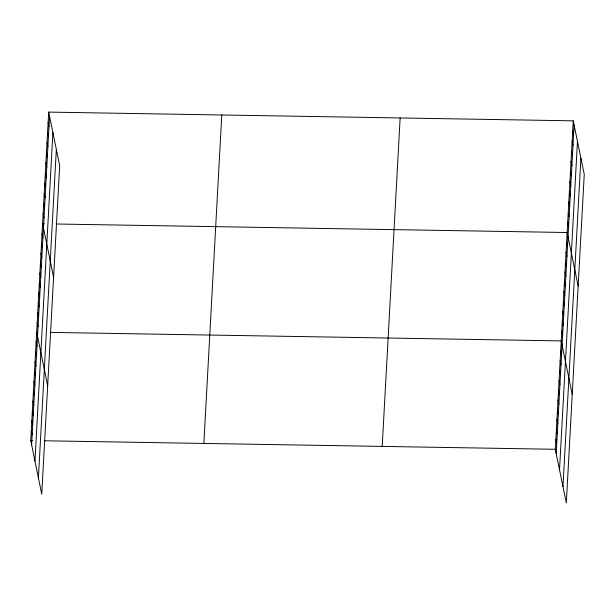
<?xml version="1.0" encoding="UTF-8"?>
<svg xmlns="http://www.w3.org/2000/svg" width="615" height="615" viewBox="0 0 615 615"><rect width="100%" height="100%" fill="white"/><g stroke="black" fill="none" stroke-linecap="round" stroke-linejoin="round"><path stroke-width="0.92" d="M48.685 112.099L59.686 165.712L41.751 494.16L30.75 440.548L48.685 112.099L573.249 120.84L584.25 174.452L566.315 502.901L555.314 449.288L573.249 120.84M31.619 444.783L49.554 116.335M34.963 461.073L52.898 132.632M38.407 477.863L56.342 149.422M203.857 443.43L221.792 114.99M382.207 446.405L400.142 117.957M556.183 453.516L574.118 125.076M559.527 469.814L577.462 141.373M562.971 486.603L580.906 158.155M44.388 223.806L42.589 223.775L53.59 277.38M56.111 223.998L567.145 232.516L578.154 286.121M50.192 332.384L561.234 340.902L572.234 394.507M30.75 440.548L32.557 440.578M44.272 440.771L555.314 449.288M572.688 130.995L573.557 135.231M572.135 141.15L573.003 145.378M571.581 151.298L572.45 155.534M571.028 161.453L571.896 165.681M570.474 171.6L571.343 175.836M569.921 181.756L570.789 185.991M569.367 191.903L570.236 196.139M568.813 202.058L569.682 206.294M568.26 212.213L569.129 216.442M567.699 222.361L568.567 226.597M566.607 242.364L567.476 246.6M566.069 252.219L566.938 256.455M565.531 262.075L566.4 266.31M564.993 271.93L565.862 276.158M564.455 281.778L565.323 286.013M563.917 291.633L564.785 295.869M563.378 301.488L564.247 305.724M562.84 311.344L563.709 315.572M562.302 321.191L563.179 325.427M561.764 331.047L562.64 335.283M560.696 350.75L561.564 354.986M560.157 360.605L561.026 364.841M559.619 370.461L560.488 374.696M559.081 380.316L559.95 384.544M558.543 390.164L559.412 394.399M558.005 400.019L558.874 404.255M557.467 409.874L558.335 414.11M556.929 419.73L557.797 423.958M556.39 429.577L557.259 433.813M555.852 439.433L556.721 443.669M48.131 122.254L49 126.49M47.578 132.41L48.447 136.638M47.024 142.557L47.893 146.793M46.463 152.712L47.332 156.94M45.91 162.86L46.778 167.096M45.356 173.015L46.225 177.251M44.803 183.162L45.671 187.398M44.249 193.318L45.118 197.553M43.696 203.473L44.564 207.701M43.142 213.62L44.011 217.856M42.051 233.631L42.919 237.859M41.513 243.479L42.381 247.714M40.974 253.334L41.843 257.57M40.436 263.189L41.305 267.417M39.898 273.037L40.767 277.273M39.36 282.892L40.229 287.128M38.822 292.748L39.691 296.983M38.284 302.603L39.152 306.831M37.746 312.451L38.614 316.687M37.208 322.306L38.076 326.542M36.669 332.161L47.67 385.774M36.131 342.017L37 346.245M35.593 351.865L36.462 356.1M35.055 361.72L35.924 365.956M34.517 371.575L35.386 375.803M33.979 381.431L34.847 385.659M33.441 391.278L34.309 395.514M32.902 401.134L33.771 405.37M32.364 410.989L33.233 415.217M31.826 420.837L32.695 425.073M31.288 430.692L32.157 434.928"/></g></svg>
